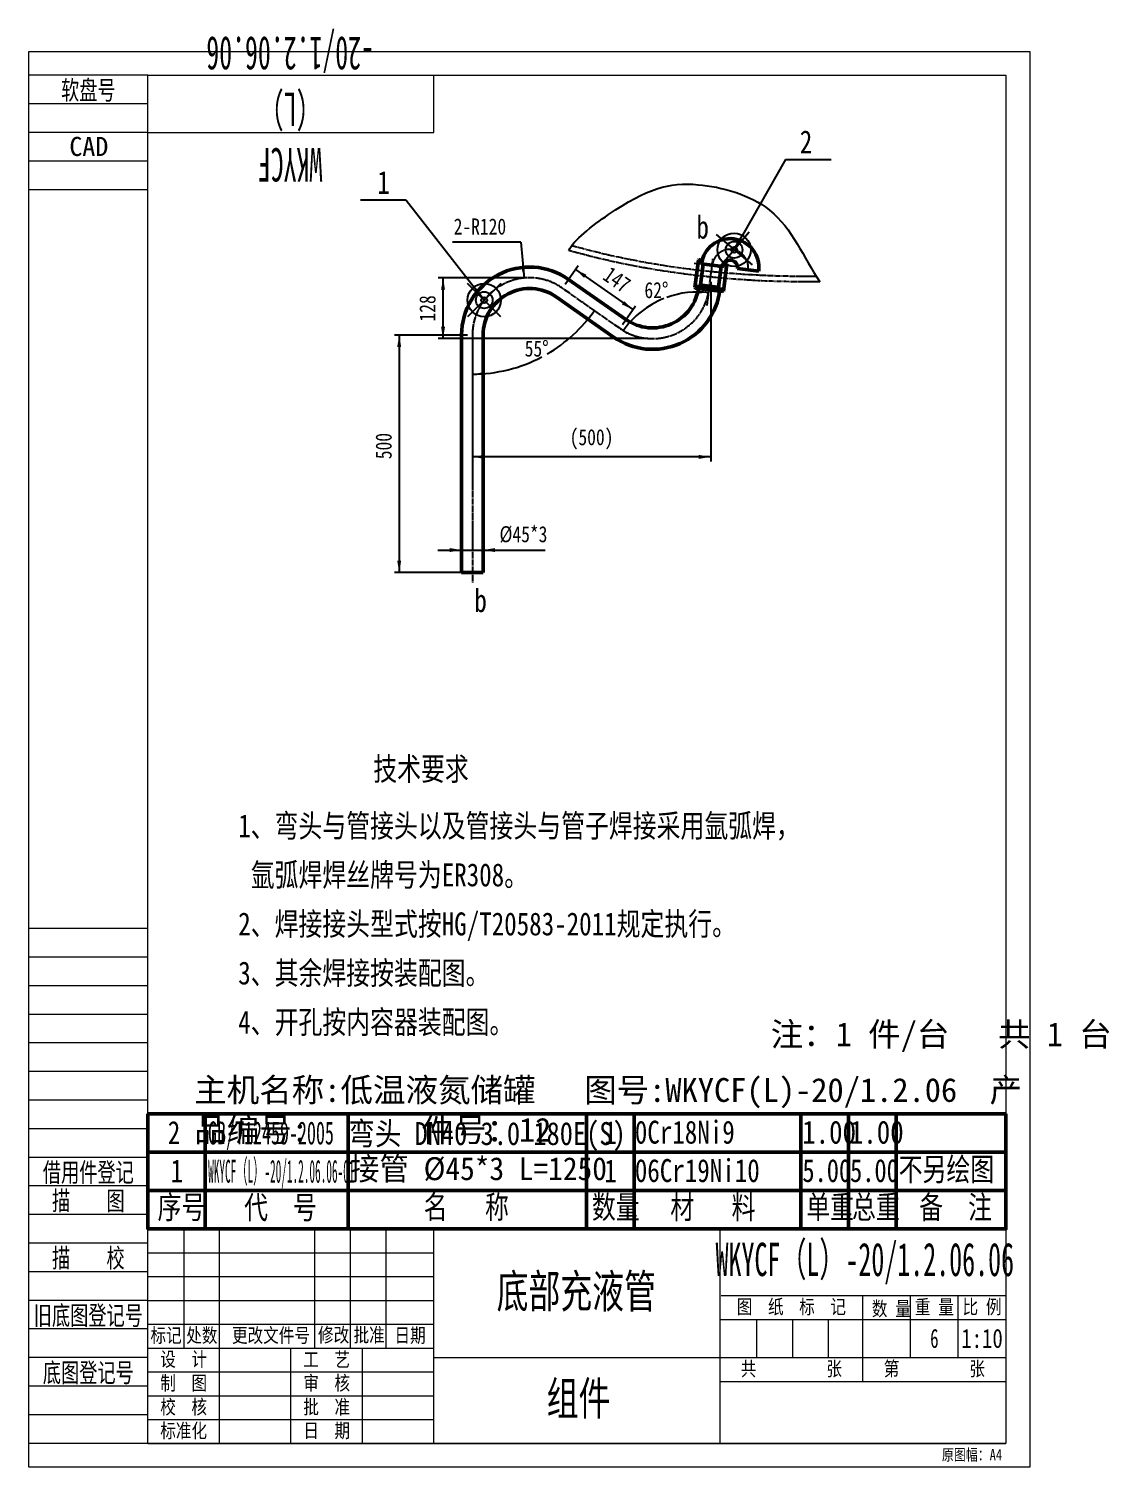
# Model space of a CAD drawing. Header units: millimetres. Extents: x 1505 to 130937, y -44938 to 37032.
# Drawn here: x 31378 to 33645, y -30474 to -27457 of the extents above; entities that cross this region are included whole.
import ezdxf

# ---------------------------------------------------------------- set-up
doc = ezdxf.new("R2010")
doc.units = ezdxf.units.MM
for name, pattern in [('ACISOTGB', [16, 11, -1, 1, -1, 1, -1]), ('AM_ISO08W050', [16, 13, -1, 1, -1]), ('AM_ISO08W050x2', [16, 13, -1, 1, -1])]:
    doc.linetypes.add(name, pattern=pattern)
for name, color, linetype, lineweight in [('6', 2, 'Continuous', 18), ('AM_0', 7, 'Continuous', 50), ('AM_1', 3, 'ACISOTGB', 25), ('AM_12', 7, 'Continuous', 50), ('AM_4', 3, 'Continuous', 25), ('AM_5', 3, 'Continuous', 25), ('AM_6', 2, 'Continuous', 15), ('AM_7', 4, 'AM_ISO08W050', 25), ('AM_PAREF', 4, 'Continuous', 25), ('CDRAFT0', 7, 'Continuous', 18), ('RAHM2', 1, 'Continuous', 18), ('RAHM3', 2, 'Continuous', 18), ('RAHM5', 7, 'Continuous', 18), ('TILE1', 5, 'Continuous', 18)]:
    doc.layers.add(name, color=color, linetype=linetype, lineweight=lineweight)
doc.styles.add('ACANSTS', font='')
doc.styles.add('HZ', font='', dxfattribs={"width": 0.7})
doc.styles.add('PC_TEXTSTYLE', font='', dxfattribs={"width": 0.8})
doc.styles.get("Standard").update_dxf_attribs({"font": 'txt', "width": 0.8})
doc.styles.add('UserTxtStyle11', font='', dxfattribs={"width": 0.568086})
doc.styles.add('UserTxtStyle19', font='', dxfattribs={"width": 0.571571})
doc.styles.add('UserTxtStyle2', font='', dxfattribs={"width": 0.65})
doc.styles.add('UserTxtStyle34', font='', dxfattribs={"width": 0.8628})
doc.styles.add('UserTxtStyle35', font='', dxfattribs={"width": 0.780367})
doc.styles.add('UserTxtStyle42', font='', dxfattribs={"width": 0.360133})
doc.styles.add('UserTxtStyle57', font='', dxfattribs={"width": 0.575705})
doc.styles.add('UserTxtStyle86', font='', dxfattribs={"width": 0.940348})
doc.styles.add('UserTxtStyle87', font='', dxfattribs={"width": 0.845153})
doc.styles.get('ACANSTS').set_extended_font_data('宋体')
doc.styles.get('HZ').set_extended_font_data('宋体')
doc.styles.get('PC_TEXTSTYLE').set_extended_font_data('宋体')
doc.styles.get('UserTxtStyle11').set_extended_font_data('宋体')
doc.styles.get('UserTxtStyle19').set_extended_font_data('宋体')
doc.styles.get('UserTxtStyle2').set_extended_font_data('宋体')
doc.styles.get('UserTxtStyle34').set_extended_font_data('宋体')
doc.styles.get('UserTxtStyle35').set_extended_font_data('宋体')
doc.styles.get('UserTxtStyle42').set_extended_font_data('宋体')
doc.styles.get('UserTxtStyle57').set_extended_font_data('宋体')
doc.styles.get('UserTxtStyle86').set_extended_font_data('宋体')
doc.styles.get('UserTxtStyle87').set_extended_font_data('宋体')
doc.dimstyles.new('AM_GB$0', dxfattribs={"dimtxt": 3.371484, "dimasz": 2.5, "dimexe": 1, "dimexo": 1, "dimgap": 2.088633, "dimtad": 1, "dimdsep": 46, "dimtxsty": 'Standard', "dimblk": 'NONE', "dimcen": 0, "dimdle": 5, "dimclrd": 256, "dimclre": 256, "dimclrt": 2, "dimadec": 0, "dimazin": 2, "dimtfac": 0.707107, "dimtdec": 3, "dimtmove": 2, "dimatfit": 3, "dimfxl": 1, "dimfrac": 2, "dimtolj": 1, "dimlwd": 18, "dimarcsym": 0})
doc.dimstyles.new('AM_GB$2', dxfattribs={"dimtxt": 3.371484, "dimasz": 2.5, "dimexe": 1, "dimexo": 1, "dimgap": 2.088633, "dimtad": 1, "dimtih": 1, "dimtoh": 1, "dimdsep": 46, "dimtxsty": 'Standard', "dimblk": 'NONE', "dimcen": 0, "dimdle": 5, "dimclrd": 256, "dimclre": 256, "dimclrt": 2, "dimadec": 0, "dimazin": 2, "dimtfac": 0.707107, "dimtdec": 3, "dimtmove": 2, "dimatfit": 3, "dimfxl": 1, "dimfrac": 2, "dimtolj": 1, "dimlwd": 18, "dimarcsym": 0})
doc.dimstyles.new('AM_GB$4', dxfattribs={"dimtxt": 3.371484, "dimasz": 2.5, "dimexe": 1, "dimexo": 1, "dimgap": 2.088633, "dimtad": 1, "dimdsep": 46, "dimtxsty": 'Standard', "dimblk": 'NONE', "dimcen": 0, "dimdle": 5, "dimclrd": 256, "dimclre": 256, "dimclrt": 2, "dimadec": 0, "dimazin": 2, "dimtfac": 0.707107, "dimtdec": 3, "dimtofl": 0, "dimtmove": 2, "dimatfit": 0, "dimfxl": 1, "dimfrac": 2, "dimtolj": 1, "dimlwd": 18, "dimarcsym": 0})

# ---------------------------------------------------------------- blocks, each defined once
blk = doc.blocks.new('*X15')
at = {"layer": 'CDRAFT0'}
for p, q in [((850, 2800), (850, 2920)), ((250, 2800), (850, 2800)), ((250, 50), (0, 50))]:
    blk.add_line(p, q, dxfattribs=at)
blk.add_lwpolyline([(250, 50), (250, 2920), (2050, 2920), (2050, 50), (250, 50)], dxfattribs=at)
at = {"layer": 'RAHM2'}
for p, q in [((250, 2860), (0, 2860)), ((250, 2740), (0, 2740)), ((250, 1130), (0, 1130)), ((250, 1010), (0, 1010)), ((250, 890), (0, 890)), ((250, 770), (0, 770)), ((250, 650), (0, 650)), ((250, 530), (0, 530)), ((250, 410), (0, 410)), ((250, 290), (0, 290)), ((250, 170), (0, 170)), ((250, 110), (0, 110))]:
    blk.add_line(p, q, dxfattribs=at)
at = {"layer": 'RAHM3'}
for p, q in [((250, 2920), (0, 2920)), ((250, 2800), (0, 2800)), ((250, 2680), (0, 2680)), ((250, 1070), (0, 1070)), ((250, 950), (0, 950)), ((250, 830), (0, 830)), ((250, 710), (0, 710)), ((250, 590), (0, 590)), ((250, 470), (0, 470)), ((250, 350), (0, 350)), ((250, 230), (0, 230))]:
    blk.add_line(p, q, dxfattribs=at)
at = {"layer": 'TILE1'}
blk.add_line((0, 0), (0, 2970), dxfattribs=at)
blk.add_lwpolyline([(0, 2970), (2100, 2970), (2100, 0), (0, 0)], dxfattribs=at)
at = {"layer": '6', "color": 1, "insert": (1915.8, 38.2), "char_height": 24.08, "width": 206.172, "attachment_point": 1, "line_spacing_factor": 1.37}
blk.add_mtext('原图幅：A4', dxfattribs=at)
at = {"layer": 'RAHM2', "char_height": 40, "attachment_point": 8}
for s, insert, width, style in [('软盘号', (125, 2864.4), 172.433, 'HZ'), ('CAD', (126, 2750), 122.333, 'ACANSTS'), ('借用件登记', (125, 594), 293.533, 'HZ'), ('描    图', (125, 534.7), 231, 'HZ'), ('描    校', (125, 414.4), 233.8, 'HZ'), ('旧底图登记号', (125, 293.8), 345.567, 'HZ'), ('底图登记号', (125, 173.8), 292.833, 'HZ')]:
    blk.add_mtext(s, dxfattribs=dict(at, insert=insert, width=width, style=style))
at = {"layer": 'RAHM5', "insert": (548.4, 2857.3), "char_height": 70, "width": 127.167, "attachment_point": 5, "rotation": 180, "style": 'UserTxtStyle11'}
blk.add_mtext('WKYCF（L）-20/1.2.06.06', dxfattribs=at)
blk = doc.blocks.new('*X16')
at = {"layer": 'CDRAFT0'}
for p, q in [((-1800, 0), (-1800, 450)), ((-1800, 450), (0, 450)), ((-1723.9, 200), (-1723.9, 450)), ((-1650, 0), (-1650, 450)), ((-1450, 200), (-1450, 450)), ((-1375, 200), (-1375, 450)), ((-1300, 200), (-1300, 450)), ((-1200, 0), (-1200, 450)), ((-600, 450), (-600, 0)), ((0, 450), (0, 0)), ((-597.2, 310), (0, 310)), ((-300, 130.8), (-300, 310)), ((-200, 180), (-200, 310)), ((-100, 180.3), (-100, 310)), ((-599.7, 260), (0, 260)), ((-1800, 200), (-1200, 200)), ((-1500, 0), (-1500, 200)), ((-1350, 0.2), (-1350, 200)), ((-1200, 180), (0, 180)), ((-600, 130), (0, 130)), ((-1800, 0), (0, 0))]:
    blk.add_line(p, q, dxfattribs=at)
at = {"layer": 'RAHM2'}
for p, q in [((-1800, 400), (-1200, 400)), ((-1800, 350), (-1200, 350)), ((-1800, 300), (-1200, 300)), ((-1800, 250), (-1200, 250)), ((-522.2, 180.3), (-522.2, 260)), ((-447.2, 180.3), (-447.2, 260)), ((-372.2, 180.3), (-372.2, 260)), ((-1800, 150), (-1200, 150)), ((-1800, 100), (-1200, 100)), ((-1800, 50), (-1200, 50))]:
    blk.add_line(p, q, dxfattribs=at)
for s, insert, char_height, width, attachment_point, style in [('图  纸  标  记', (-450, 285), 30, 349, 5, 'PC_TEXTSTYLE'), ('数 量', (-281.1, 264.2), 30, 123.6, 7, 'PC_TEXTSTYLE'), ('重 量', (-150, 285), 30, 123.8, 5, 'PC_TEXTSTYLE'), ('比 例', (-50, 285), 30, 116.2, 5, 'PC_TEXTSTYLE'), ('标记', (-1761.9, 225), 30, 97.8, 5, 'PC_TEXTSTYLE'), ('处数', (-1686.9, 225), 30, 97.2, 5, 'PC_TEXTSTYLE'), (' 更改文件号', (-1550, 225), 30, 278.4, 5, 'PC_TEXTSTYLE'), ('修改', (-1410.4, 225.9), 30, 98.2, 5, 'PC_TEXTSTYLE'), ('批准', (-1335.8, 225.9), 30, 98.2, 5, 'PC_TEXTSTYLE'), ('日期', (-1250, 225), 30, 88.2, 5, 'PC_TEXTSTYLE'), ('6', (-150, 220), 40, 24.7, 5, 'UserTxtStyle2'), ('设  计', (-1725, 175), 30, 148.6, 5, 'PC_TEXTSTYLE'), ('工  艺', (-1425, 175), 30, 147.8, 5, 'PC_TEXTSTYLE'), ('共         张', (-450, 155), 30, 328.8, 5, 'PC_TEXTSTYLE'), ('第         张', (-150, 155), 30, 328.6, 5, 'PC_TEXTSTYLE'), ('制  图', (-1725, 125), 30, 147, 5, 'PC_TEXTSTYLE'), ('审  核', (-1425, 125), 30, 147, 5, 'PC_TEXTSTYLE'), ('校  核', (-1725, 75), 30, 148.4, 5, 'PC_TEXTSTYLE'), ('批  准', (-1425, 75), 30, 149.4, 5, 'PC_TEXTSTYLE'), ('标准化', (-1725, 25), 30, 149.2, 5, 'PC_TEXTSTYLE'), ('日  期', (-1425, 25.2), 30, 139.4, 5, 'PC_TEXTSTYLE')]:
    blk.add_mtext(s, dxfattribs=dict(at, insert=insert, char_height=char_height, width=width, attachment_point=attachment_point, style=style))
at = {"layer": 'RAHM2', "color": 2, "insert": (-50, 220), "char_height": 40, "width": 133.067, "attachment_point": 5, "style": 'PC_TEXTSTYLE'}
blk.add_mtext('1:10', dxfattribs=at)
at = {"layer": 'RAHM5', "char_height": 70, "attachment_point": 5}
for s, insert, width, style in [('WKYCF（L）-20/1.2.06.06', (-296, 377.5), 976.91, 'UserTxtStyle19'), ('底部充液管', (-901.3, 315.2), 516.95, 'HZ'), ('组件', (-896.6, 90.6), 204.575, 'HZ')]:
    blk.add_mtext(s, dxfattribs=dict(at, insert=insert, width=width, style=style))
blk = doc.blocks.new('*X17')
at = {"layer": 'AM_PAREF'}
for p, q in [((32820, -27888.6), (32895.8, -27952.2)), ((32826.1, -27958.3), (32889.7, -27882.5))]:
    blk.add_line(p, q, dxfattribs=at)
for radius in [35, 17.5]:
    blk.add_circle((32857.9, -27920.4), radius, dxfattribs=at)
blk = doc.blocks.new('*X18')
at = {"layer": 'AM_PAREF'}
for p, q in [((32368.6, -28061), (32298.6, -27991)), ((32368.6, -27991), (32298.6, -28061))]:
    blk.add_line(p, q, dxfattribs=at)
for radius in [35, 17.5]:
    blk.add_circle((32333.6, -28026), radius, dxfattribs=at)
blk = doc.blocks.new('*X355')
at = {"layer": 'AM_5'}
for points in [[(32525, -27961.6), (32547.9, -27972.5), (32543.1, -27979.3)], [(32645.3, -28045.8), (32627.2, -28028.1), (32622.4, -28034.9)]]:
    blk.add_hatch(color=256, dxfattribs=at).paths.add_polyline_path(points, flags=0)
for p, q in [((32503.3, -27992.6), (32530.7, -27953.4)), ((32525, -27961.6), (32645.3, -28045.8)), ((32623.6, -28076.8), (32651, -28037.6))]:
    blk.add_line(p, q, dxfattribs=at)
at = {"layer": 'AM_5', "color": 2, "insert": (32612.2, -27982.9), "char_height": 33.71, "width": 96.571, "attachment_point": 5, "rotation": 325, "line_spacing_factor": 1.37}
blk.add_mtext('147', dxfattribs=at)
blk = doc.blocks.new('_NONE')
blk = doc.blocks.new('*X356')
at = {"layer": 'AM_5'}
blk.add_hatch(color=256, dxfattribs=at).paths.add_polyline_path([(32804.7, -28010.4), (32779.6, -28012.1), (32779.7, -28005.8)], flags=0)
blk.add_hatch(color=256, dxfattribs=at).paths.add_polyline_path([(32804.7, -28010.4), (32779.6, -28012.1), (32779.7, -28005.8)], flags=0)
blk.add_line((32617.9, -28085), (32633.5, -28095.9), dxfattribs=at)
for start, end in [(111.926, 145), (82.9419, 109.7437)]:
    blk.add_arc((32781.3, -28199.4), 190.5, start, end, dxfattribs=at)
at = {"layer": 'AM_5', "color": 2, "insert": (32694.9, -28005.2), "char_height": 33.71, "width": 60, "attachment_point": 5, "line_spacing_factor": 1.37}
blk.add_mtext('62%%D', dxfattribs=at)
blk = doc.blocks.new('*X357')
at = {"layer": 'AM_5'}
blk.add_hatch(color=256, dxfattribs=at).paths.add_polyline_path([(32308.8, -28181.2), (32333.6, -28177), (32334, -28183.3)], flags=0)
blk.add_hatch(color=256, dxfattribs=at).paths.add_polyline_path([(32308.8, -28181.2), (32333.6, -28177), (32334, -28183.3)], flags=0)
for start, end in [(300.1352, 325), (270, 297.7227)]:
    blk.add_arc((32308.8, -27868.5), 312.6, start, end, dxfattribs=at)
at = {"layer": 'AM_5', "color": 2, "insert": (32443.7, -28127.8), "char_height": 33.71, "width": 60, "attachment_point": 5, "line_spacing_factor": 1.37}
blk.add_mtext('55%%D', dxfattribs=at)
blk = doc.blocks.new('*X358')
at = {"layer": 'AM_5'}
blk.add_hatch(color=256, dxfattribs=at).paths.add_polyline_path([(32417.3, -27979.6), (32419.1, -27954.3), (32410.8, -27955.1)], flags=0)
for q in [(32267.1, -27904.2), (32417.3, -27979.6)]:
    blk.add_line((32410.1, -27904.2), q, dxfattribs=at)
at = {"layer": 'AM_5', "color": 2, "insert": (32324.6, -27871.7), "char_height": 33.71, "width": 222, "attachment_point": 5, "line_spacing_factor": 1.37}
blk.add_mtext('2-R120', dxfattribs=at)
blk = doc.blocks.new('*X359')
at = {"layer": 'AM_5'}
for points in [[(32155.3, -28099.1), (32159.4, -28124.1), (32151.1, -28124.1)], [(32155.3, -28597.6), (32159.4, -28572.6), (32151.1, -28572.6)]]:
    blk.add_hatch(color=256, dxfattribs=at).paths.add_polyline_path(points, flags=0)
for p, q in [((32298.8, -28099.1), (32145.3, -28099.1)), ((32155.3, -28099.1), (32155.3, -28597.6)), ((32298.8, -28597.6), (32145.3, -28597.6))]:
    blk.add_line(p, q, dxfattribs=at)
at = {"layer": 'AM_5', "color": 2, "insert": (32122.8, -28332.1), "char_height": 33.71, "width": 100, "attachment_point": 5, "rotation": 90, "line_spacing_factor": 1.37}
blk.add_mtext('500', dxfattribs=at)
blk = doc.blocks.new('*X360')
at = {"layer": 'AM_5'}
for points in [[(32286.3, -28550.2), (32261.3, -28546.1), (32261.3, -28554.4)], [(32331.3, -28550.2), (32356.3, -28546.1), (32356.3, -28554.4)]]:
    blk.add_hatch(color=256, dxfattribs=at).paths.add_polyline_path(points, flags=0)
for p, q in [((32286.3, -28509.2), (32286.3, -28560.2)), ((32331.3, -28509.2), (32331.3, -28560.2)), ((32236.3, -28550.2), (32461.4, -28550.2))]:
    blk.add_line(p, q, dxfattribs=at)
at = {"layer": 'AM_5', "color": 2, "insert": (32415.9, -28517.7), "char_height": 33.71, "width": 174, "attachment_point": 5, "line_spacing_factor": 1.37}
blk.add_mtext('%%C45*3', dxfattribs=at)
blk = doc.blocks.new('*X361')
at = {"layer": 'AM_5'}
for points in [[(32308.8, -28354.7), (32333.8, -28358.9), (32333.8, -28350.6)], [(32808.8, -28354.7), (32783.8, -28358.9), (32783.8, -28350.6)]]:
    blk.add_hatch(color=256, dxfattribs=at).paths.add_polyline_path(points, flags=0)
for p, q in [((32808.8, -27987.6), (32808.8, -28364.7)), ((32308.8, -28099.9), (32308.8, -28364.7)), ((32808.8, -28354.7), (32308.8, -28354.7))]:
    blk.add_line(p, q, dxfattribs=at)
at = {"layer": 'AM_5', "color": 2, "insert": (32558.8, -28317.9), "char_height": 33.71, "width": 150, "attachment_point": 5, "line_spacing_factor": 1.37}
blk.add_mtext('(500)', dxfattribs=at)
blk = doc.blocks.new('*X362')
at = {"layer": 'AM_5'}
for points in [[(32247.3, -27979.1), (32243.1, -28004.1), (32251.4, -28004.1)], [(32247.3, -28106.7), (32243.1, -28081.7), (32251.4, -28081.7)]]:
    blk.add_hatch(color=256, dxfattribs=at).paths.add_polyline_path(points, flags=0)
for p, q in [((32418.8, -27979.1), (32237.3, -27979.1)), ((32247.3, -28106.7), (32247.3, -27979.1)), ((32676.7, -28106.7), (32237.3, -28106.7))]:
    blk.add_line(p, q, dxfattribs=at)
at = {"layer": 'AM_5', "color": 2, "insert": (32214.8, -28043.3), "char_height": 33.71, "width": 69, "attachment_point": 5, "rotation": 90, "line_spacing_factor": 1.37}
blk.add_mtext('128', dxfattribs=at)
blk = doc.blocks.new('*X363')
at = {"layer": 'AM_0', "color": 7}
blk.add_line((31628.1, -29732.7), (33428.1, -29732.7), dxfattribs=at)
at = {"layer": 'AM_0', "color": 1}
for p, q in [((31748.1, -29732.7), (31748.1, -29813.2)), ((32048.1, -29732.7), (32048.1, -29813.2)), ((32548.1, -29732.7), (32548.1, -29813.2)), ((32648.1, -29732.7), (32648.1, -29813.2)), ((32998.1, -29732.7), (32998.1, -29813.2)), ((33098.1, -29732.7), (33098.1, -29813.2)), ((33198.1, -29732.7), (33198.1, -29813.2)), ((31628.1, -29813.2), (33428.1, -29813.2)), ((31748.1, -29813.2), (31748.1, -29893.7)), ((32048.1, -29813.2), (32048.1, -29893.7)), ((32548.1, -29813.2), (32548.1, -29893.7)), ((32648.1, -29813.2), (32648.1, -29893.7)), ((32998.1, -29813.2), (32998.1, -29893.7)), ((33098.1, -29813.2), (33098.1, -29893.7)), ((33198.1, -29813.2), (33198.1, -29893.7)), ((31628.1, -29893.7), (33428.1, -29893.7)), ((31748.1, -29893.7), (31748.1, -29974.2)), ((32048.1, -29893.7), (32048.1, -29974.2)), ((32548.1, -29893.7), (32548.1, -29974.2)), ((32648.1, -29893.7), (32648.1, -29974.2)), ((32998.1, -29893.7), (32998.1, -29974.2)), ((33098.1, -29893.7), (33098.1, -29974.2)), ((33198.1, -29893.7), (33198.1, -29974.2))]:
    blk.add_line(p, q, dxfattribs=at)
at = {"layer": 'AM_0', "color": 7}
blk.add_lwpolyline([(31628.1, -29732.7), (31628.1, -29974.2), (33428.1, -29974.2), (33428.1, -29732.7)], dxfattribs=at)
at = {"layer": 'AM_0', "color": 2, "line_spacing_factor": 1.37}
for s, insert, char_height, width, attachment_point in [('2', (31669.7, -29796.2), 48.2, 30, 7), ('1', (32585.6, -29796.2), 48.2, 20, 7), ('0Cr18Ni9', (32649.6, -29796.2), 48.16, 272.143, 7), ('1', (31675.6, -29876.7), 48.2, 20, 7), ('1', (32585.6, -29876.7), 48.2, 20, 7), ('06Cr19Ni10', (32649.6, -29876.7), 48.16, 342.857, 7), ('不另绘图', (33203.2, -29825.1), 48.16, 310, 1), ('序号', (31648.2, -29904.7), 48.16, 148, 1), ('代  号', (31829.9, -29905.1), 48.16, 306.286, 1), ('名   称', (32206.6, -29904.3), 48.16, 405.143, 1), ('数量', (32559.6, -29904.3), 48.16, 152.667, 1), ('材   料', (32724, -29904.7), 48.16, 461.905, 1), ('单重', (33009.3, -29904.3), 48.16, 152, 1), ('总重', (33105.3, -29904.3), 48.16, 146.667, 1), ('备  注', (33246.3, -29904.7), 48.16, 319.619, 1)]:
    blk.add_mtext(s, dxfattribs=dict(at, insert=insert, char_height=char_height, width=width, attachment_point=attachment_point))
for s, insert, char_height, width, attachment_point, style in [('GB/T12459-2005', (31754.2, -29808.8), 48.164, 404.022, 7, 'UserTxtStyle57'), ('弯头 DN40 3.0 180E(S)', (32048.7, -29811.2), 48.164, 761.392, 7, 'UserTxtStyle87'), ('1.00', (33000.6, -29796.2), 48.16, 129.42, 7, 'UserTxtStyle34'), ('1.00', (33100.6, -29796.2), 48.16, 129.42, 7, 'UserTxtStyle34'), ('WKYCF（L）-20/1.2.06.06-01', (31754.4, -29889.2), 48.164, 418.259, 7, 'UserTxtStyle42'), ('接管 %%C45*3 L=1250', (32052.1, -29823.8), 48.164, 1041.323, 1, 'UserTxtStyle86'), ('5.00', (33001.2, -29876.7), 48.16, 125.463, 7, 'UserTxtStyle35'), ('5.00', (33101.2, -29876.7), 48.16, 125.463, 7, 'UserTxtStyle35')]:
    blk.add_mtext(s, dxfattribs=dict(at, insert=insert, char_height=char_height, width=width, attachment_point=attachment_point, style=style))
blk = doc.blocks.new('*X364')
at = {"layer": 'AM_5', "color": 3}
for p, q in [((32169.7, -27816.1), (32073.9, -27816.1)), ((32169.7, -27816.1), (32312, -27998.4)), ((32329.7, -28021.1), (32312, -27998.4))]:
    blk.add_line(p, q, dxfattribs=at)
blk.add_circle((32333.6, -28026), 6.25, dxfattribs=at)
at = {"layer": 'AM_5', "color": 2, "insert": (32109.3, -27803), "char_height": 48.2, "width": 20, "attachment_point": 7, "line_spacing_factor": 1.37}
blk.add_mtext('1', dxfattribs=at)
blk = doc.blocks.new('*X365')
at = {"layer": 'AM_5', "color": 3}
for p, q in [((32966, -27731.2), (32875.3, -27890)), ((32966, -27731.2), (33061.8, -27731.2)), ((32861, -27915), (32875.3, -27890))]:
    blk.add_line(p, q, dxfattribs=at)
blk.add_circle((32857.9, -27920.4), 6.25, dxfattribs=at)
at = {"layer": 'AM_5', "color": 2, "insert": (32995.6, -27718.1), "char_height": 48.2, "width": 30, "attachment_point": 7, "line_spacing_factor": 1.37}
blk.add_mtext('2', dxfattribs=at)

msp = doc.modelspace()

# ---------------------------------------------------------------- linework, layer by layer
at = {"layer": 'AM_0'}
for p, q in [((32782.91485, -27942.17446), (32775.78803, -27999.73494)), ((32784.03015, -27941.30492), (32782.91485, -27942.17446)), ((32787.25552, -27941.70426), (32784.03015, -27941.30492)), ((32787.25552, -27941.70426), (32789.86416, -27945.05016)), ((32787.25552, -27941.70426), (32788.27366, -27941.83032)), ((32787.56481, -27994.13962), (32792.97136, -27950.47305)), ((32789.24978, -27950.01227), (32789.86416, -27945.05016)), ((32834.40498, -27955.60313), (32789.24978, -27950.01227)), ((32834.15687, -27955.57241), (32789.49788, -27950.04299)), ((32825.27685, -27998.80891), (32830.6834, -27955.14235)), ((32834.40498, -27955.60313), (32834.74567, -27952.85151)), ((32835.33336, -28007.10751), (32842.46017, -27949.54703)), ((32838.36525, -27948.03238), (32836.05508, -27949.83352)), ((32837.34711, -27947.90632), (32841.59063, -27948.43173)), ((32841.59063, -27948.43173), (32842.46017, -27949.54703)), ((32864.92196, -27959.38157), (32909.58095, -27964.911)), ((32630.7921, -28066.55857), (32510.49017, -27982.32224)), ((32776.65758, -28000.85024), (32775.78803, -27999.73494)), ((32779.88295, -28001.24958), (32776.65758, -28000.85024)), ((32779.88295, -28001.24958), (32783.22885, -27998.64095)), ((32779.88295, -28001.24958), (32834.21806, -28007.97705)), ((32783.84323, -27993.67884), (32783.22885, -27998.64095)), ((32828.38405, -28004.23181), (32783.22885, -27998.64095)), ((32828.99843, -27999.2697), (32783.84323, -27993.67884)), ((32828.99843, -27999.2697), (32828.38405, -28004.23181)), ((32604.98116, -28103.42041), (32484.67923, -28019.18409)), ((32830.99269, -28007.5777), (32828.38405, -28004.23181)), ((32834.21806, -28007.97705), (32835.33336, -28007.10751)), ((32286.25553, -28099.05141), (32286.25553, -28597.63304)), ((32331.25553, -28099.05141), (32331.25553, -28597.63304)), ((32286.25553, -28597.63304), (32331.25553, -28597.63304))]:
    msp.add_line(p, q, dxfattribs=at)
for centre, radius, start, end in [((32849.53941, -27957.47699), 60.5, 352.94187821, 172.94187821), ((32849.53941, -27957.47699), 15.5, 352.94187821, 172.94187821), ((32428.75553, -28099.05141), 142.5, 55, 180), ((32428.75553, -28099.05141), 97.5, 55, 180), ((32686.71581, -27986.69124), 97.5, 235, 352.94187821), ((32686.71581, -27986.69124), 142.5, 235, 352.94187821)]:
    msp.add_arc(centre, radius, start, end, dxfattribs=at)
at = {"layer": 'AM_1', "linetype": 'ACISOTGB', "lineweight": 25}
msp.add_ellipse((33008.50981, -27475.63304), major_axis=(1000, 0), ratio=0.5, start_param=4.1992136185, end_param=4.7338078913, dxfattribs=at)
msp.add_open_spline([(33037.57552, -27987.42305), (32999.50529, -27987.97314), (32961.37344, -27987.44136), (32883.63574, -27984.14205), (32844.04805, -27981.26769), (32765.82239, -27973.18638), (32727.1847, -27967.97947), (32651.39801, -27955.30346), (32614.24928, -27947.83442), (32555.42256, -27933.9194), (32533.13658, -27928.12879), (32511.30588, -27921.92839)], degree=3, knots=[0, 0, 0, 0, 110.816535053, 110.816535053, 226.991587638, 226.991587638, 343.166640223, 343.166640223, 459.341692808, 459.341692808, 532.2401082017, 532.2401082017, 532.2401082017, 532.2401082017], dxfattribs=at)
at = {"layer": 'AM_4'}
msp.add_open_spline([(32511.30588, -27921.92839), (32519.48133, -27901.12459), (32656.16579, -27796.62536), (32757.81953, -27768.19845), (32959.39454, -27822.50704), (33003.71044, -27936.5388), (33037.57552, -27987.42305)], degree=3, knots=[0, 0, 0, 0, 92.9729833724, 312.7505427868, 488.9962132205, 692.1869441012, 692.1869441012, 692.1869441012, 692.1869441012], dxfattribs=at)
at = {"layer": 'AM_7', "linetype": 'AM_ISO08W050x2', "lineweight": 25}
msp.add_line((32801.4168, -28036.88981), (32813.48779, -27939.39724), dxfattribs=at)
at = {"layer": 'AM_7', "linetype": 'AM_ISO08W050', "lineweight": 25}
for p, q in [((32774.11534, -27948.13841), (32841.24417, -27956.44992)), ((32617.88663, -28084.98949), (32497.5847, -28000.75316)), ((32308.75553, -28089.8861), (32308.75553, -28618.54473))]:
    msp.add_line(p, q, dxfattribs=at)
for centre, radius, start, end in [((32849.53941, -27957.47699), 38, 352.94187821, 172.94187821), ((32428.75553, -28099.05141), 120, 55, 180), ((32686.71581, -27986.69124), 120, 235, 352.94187821)]:
    msp.add_arc(centre, radius, start, end, dxfattribs=at)

# ---------------------------------------------------------------- block references
at = {"layer": 'AM_0', "linetype": 'Continuous', "lineweight": 18}
for name, p in [('*X15', (31378.07421, -30474.22303)), ('*X16', (33428.07421, -30424.22303))]:
    msp.add_blockref(name, p, dxfattribs=at)
at = {"layer": 'AM_0'}
msp.add_blockref('*X363', (0, 0), dxfattribs=at)
at = {"layer": 'AM_12'}
for name in ['*X17', '*X18']:
    msp.add_blockref(name, (0, 0), dxfattribs=at)
at = {"layer": 'AM_5'}
for name in ['*X365', '*X364']:
    msp.add_blockref(name, (0, 0), dxfattribs=at)

# ---------------------------------------------------------------- texts
at = {"layer": 'AM_5', "color": 2, "char_height": 48.16406, "width": 85.7142857, "attachment_point": 5, "line_spacing_factor": 1.37}
for insert in [(32792.00927, -27873.18999), (32326.12644, -28656.69261)]:
    msp.add_mtext('b', dxfattribs=dict(at, insert=insert))
at = {"layer": 'AM_6', "color": 2, "linetype": 'Continuous', "lineweight": 50, "attachment_point": 1, "line_spacing_factor": 1.37}
for s, insert, char_height, width in [(' 技术要求', (32074.66666, -28985.29531), 48.164062, 932.4761905), ('1、弯头与管接头以及管接头与管子焊接采用氩弧焊，', (31817.5238, -29104.49531), 48.1640625, 1824.5128205), (' 氩弧焊焊丝牌号为ER308。', (31817.5238, -29207.43256), 48.1640625, 1036.8351648), ('2、焊接接头型式按HG/T20583-2011规定执行。', (31817.5238, -29310.36981), 48.1640625, 1806.989011), ('3、其余焊接按装配图。', (31817.5238, -29413.30706), 48.1640625, 790.6080586), ('4、开孔按内容器装配图。', (31817.5238, -29516.24431), 48.1640625, 880.3223443)]:
    msp.add_mtext(s, dxfattribs=dict(at, insert=insert, char_height=char_height, width=width))
at = {"layer": 'AM_6', "color": 2, "linetype": 'Continuous', "lineweight": 50, "char_height": 50, "attachment_point": 1, "style": 'ACANSTS'}
for s, insert, width in [('注：1 件/台   共 1 台', (32934.71511, -29541.01378), 1676.1231803), ('主机名称:低温液氮储罐   图号:WKYCF(L)-20/1.2.06  产品编号:       件号：12', (31725.19759, -29657.85089), 1742.2222222)]:
    msp.add_mtext(s, dxfattribs=dict(at, insert=insert, width=width))

# ---------------------------------------------------------------- dimensions: what is measured, and where the dimension line sits
at = {"layer": 'AM_5'}
dim = msp.add_radius_dim(center=(32428.75553, -28099.05141), mpoint=(32417.30726, -27979.59875), text='2-R120', dimstyle='AM_GB$4', override={"dimscale": 10, "dimpost": '%\\\\A3;R<>', "dimsah": 1, "dimtfill": 1}, dxfattribs=at)
dim.commit()
dim.dimension.update_dxf_attribs({"geometry": '*X358', "text_midpoint": (32406.21594, -27863.87048)})
for base, p1, p2, angle, picture, middle in [((32645.31042, -28045.82426), (32497.5847, -28000.75316), (32617.88663, -28084.98949), 325, '*X355', (32593.51357, -28009.55572)), ((32247.2707, -27979.05141), (32686.71581, -28106.69124), (32428.75553, -27979.05141), 90, '*X362', (32247.2707, -28043.28025))]:
    dim = msp.add_linear_dim(base=base, p1=p1, p2=p2, angle=angle, dimstyle='AM_GB$0', override={"dimscale": 10, "dimsah": 1, "dimtfill": 1, "dimtzin": 8}, dxfattribs=at)
    dim.commit()
    dim.dimension.update_dxf_attribs({"geometry": picture, "text_midpoint": middle, "dimtype": 160})
for base, line1, picture, middle in [((32703.90614, -28025.35414), ((32801.4168, -28036.88981), (32813.48779, -27939.39724)), '*X356', (32694.94675, -28005.2035)), ((32453.11021, -28145.83631), ((32308.75553, -28089.8861), (32308.75553, -28618.54473)), '*X357', (32443.70705, -28127.77303))]:
    dim = msp.add_angular_dim_2l(base=base, line1=line1, line2=((32617.88663, -28084.98949), (32497.5847, -28000.75316)), dimstyle='AM_GB$2', override={"dimscale": 10, "dimtad": 0, "dimtih": 0, "dimtoh": 0, "dimsah": 1, "dimtix": 1, "dimtfill": 1, "dimtzin": 8}, dxfattribs=at)
    dim.commit()
    dim.dimension.update_dxf_attribs({"geometry": picture, "text_midpoint": middle})
for base, p1, p2, text, picture, middle in [((32308.75553, -28354.74508), (32808.75553, -27977.61784), (32308.75553, -28089.8861), '(500)', '*X361', (32558.75553, -28354.74508)), ((32331.25553, -28550.22945), (32286.25553, -28499.2426), (32331.25553, -28499.2426), '%%C45*3', '*X360', (32415.75553, -28550.22945))]:
    dim = msp.add_linear_dim(base=base, p1=p1, p2=p2, text=text, dimstyle='AM_GB$0', override={"dimscale": 10, "dimsah": 1, "dimtfill": 1}, dxfattribs=at)
    dim.commit()
    dim.dimension.update_dxf_attribs({"geometry": picture, "text_midpoint": middle, "dimtype": 160})
dim = msp.add_linear_dim(base=(32155.27524, -28597.63304), p1=(32308.75553, -28099.05141), p2=(32308.75553, -28597.63304), angle=90, text='500', dimstyle='AM_GB$0', override={"dimscale": 10, "dimsah": 1, "dimtfill": 1}, dxfattribs=at)
dim.commit()
dim.dimension.update_dxf_attribs({"geometry": '*X359', "text_midpoint": (32155.27524, -28332.051), "dimtype": 160})

doc.saveas('drawing.dxf')
